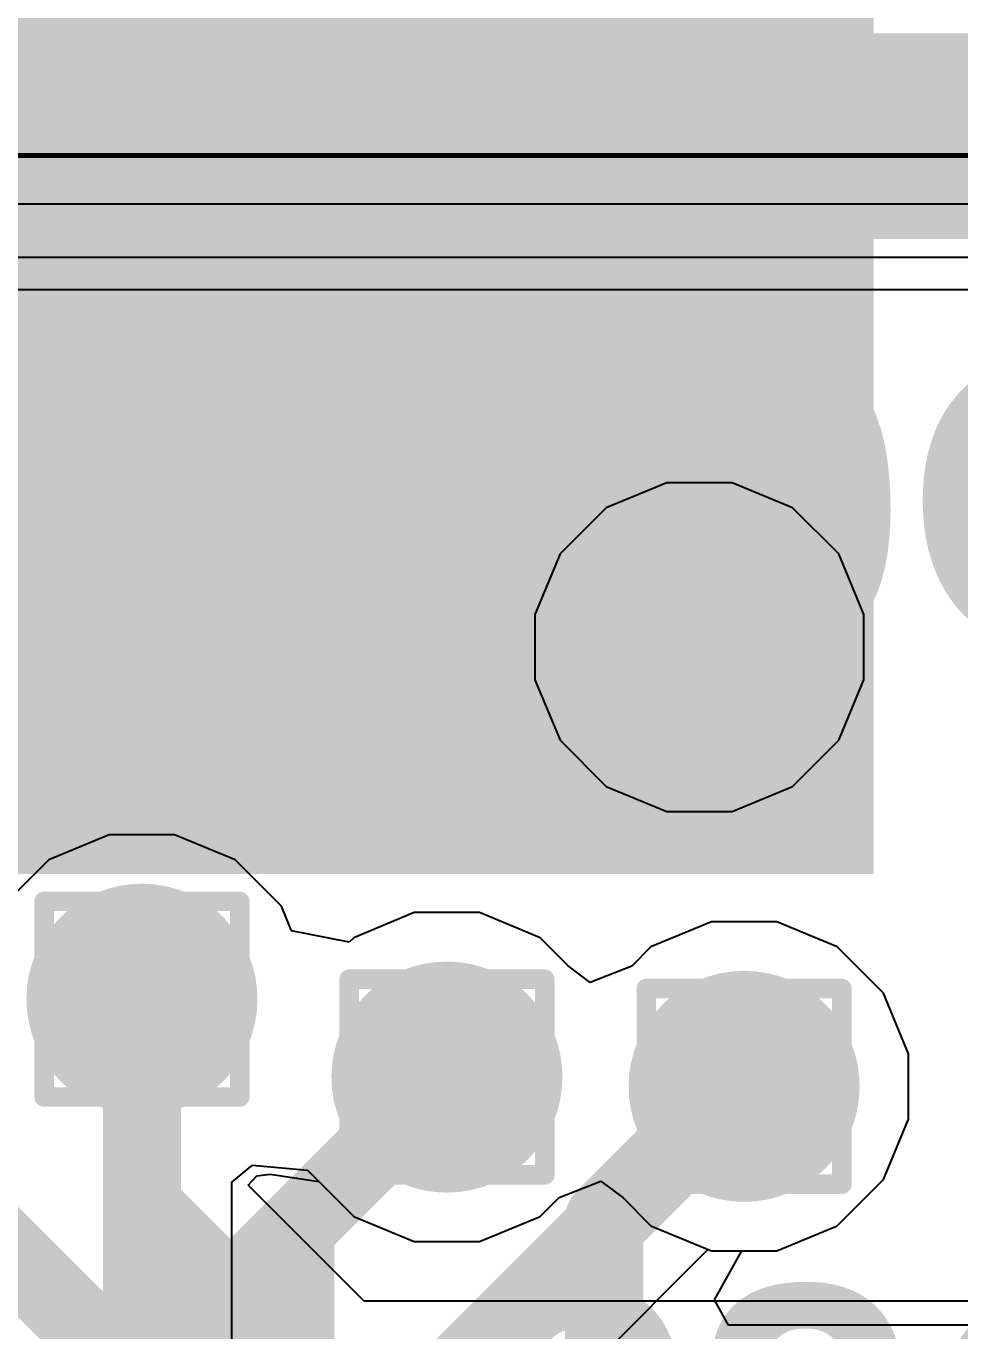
# Model space of a CAD drawing. Header units: inches. Extents: x -11 to 5433, y -4 to 5447.
# Drawn here: x 47.007 to 49.432, y 24.392 to 27.781 of the extents above; entities that cross this region are included whole.
import ezdxf

# ---------------------------------------------------------------- set-up
doc = ezdxf.new("R2010")
doc.units = ezdxf.units.IN
for name, color, linetype in [('Bottom Layer', 5, 'Continuous'), ('Bottom Overlay', 54, 'Continuous'), ('Drill Drawing', 1, 'Continuous'), ('Ground', 16, 'Continuous'), ('Mechanical 4', 56, 'Continuous'), ('Power', 76, 'Continuous'), ('Top Layer', 1, 'Continuous'), ('Top Paste', 8, 'Continuous'), ('Top Solder', 216, 'Continuous'), ('Via Holes', 16, 'Continuous')]:
    doc.layers.add(name, color=color, linetype=linetype)
doc.styles.add('Arial_Bold', font='', dxfattribs={"height": 0.2})
doc.styles.get('Arial_Bold').set_extended_font_data('Arial', bold=True)

# ---------------------------------------------------------------- blocks, each defined once
blk = doc.blocks.new('QFN_56__7_7__4')
at = {"layer": 'Top Layer'}
blk.add_hatch(color=1, dxfattribs=at).paths.add_polyline_path([(-1.6, 1.6), (1.6, 1.6), (1.6, -1.6), (-1.6, -1.6)])
at = {"layer": 'Top Paste'}
blk.add_hatch(color=8, dxfattribs=at).paths.add_polyline_path([(-1.6, 1.6), (1.6, 1.6), (1.6, -1.6), (-1.6, -1.6)])
at = {"layer": 'Top Solder'}
blk.add_hatch(color=216, dxfattribs=at).paths.add_polyline_path([(-1.7016, 1.7016), (1.7016, 1.7016), (1.7016, -1.7016), (-1.7016, -1.7016)])

msp = doc.modelspace()

# ---------------------------------------------------------------- hatches: boundary and pattern name
at = {"layer": 'Bottom Layer'}
h = msp.add_hatch(color=5, dxfattribs=at)
edge = h.paths.add_edge_path()
edge.add_arc((48.7557, 26.1681), 0.3, 0, 360)
h = msp.add_hatch(color=5, dxfattribs=at)
edge = h.paths.add_edge_path()
edge.add_arc((47.3081, 25.2538), 0.3, 0, 360)
h = msp.add_hatch(color=5, dxfattribs=at)
edge = h.paths.add_edge_path()
edge.add_arc((48.1001, 25.0515), 0.3, 0, 360)
h = msp.add_hatch(color=5, dxfattribs=at)
edge = h.paths.add_edge_path()
edge.add_arc((48.8718, 25.0274), 0.3, 0, 360)
at = {"layer": 'Ground'}
h = msp.add_hatch(color=16, dxfattribs=at)
edge = h.paths.add_edge_path()
edge.add_arc((48.7557, 26.1681), 0.3, 0, 360)
h = msp.add_hatch(color=16, dxfattribs=at)
edge = h.paths.add_edge_path()
edge.add_arc((47.3081, 25.2538), 0.3, 0, 360)
h = msp.add_hatch(color=16, dxfattribs=at)
edge = h.paths.add_edge_path()
edge.add_arc((48.1001, 25.0515), 0.3, 0, 360)
h = msp.add_hatch(color=16, dxfattribs=at)
edge = h.paths.add_edge_path()
edge.add_arc((48.8718, 25.0274), 0.3, 0, 360)
at = {"layer": 'Power'}
h = msp.add_hatch(color=76, dxfattribs=at)
edge = h.paths.add_edge_path()
edge.add_arc((48.7557, 26.1681), 0.3, 0, 360)
h = msp.add_hatch(color=76, dxfattribs=at)
edge = h.paths.add_edge_path()
edge.add_arc((47.3081, 25.2538), 0.3, 0, 360)
h = msp.add_hatch(color=76, dxfattribs=at)
edge = h.paths.add_edge_path()
edge.add_arc((48.1001, 25.0515), 0.3, 0, 360)
h = msp.add_hatch(color=76, dxfattribs=at)
edge = h.paths.add_edge_path()
edge.add_arc((48.8718, 25.0274), 0.3, 0, 360)
at = {"layer": 'Top Layer'}
h = msp.add_hatch(color=1, dxfattribs=at)
edge = h.paths.add_edge_path()
edge.add_arc((48.7557, 26.1681), 0.3, 0, 360)
h = msp.add_hatch(color=1, dxfattribs=at)
edge = h.paths.add_edge_path()
edge.add_arc((47.3081, 25.2538), 0.3, 0, 360)
h = msp.add_hatch(color=1, dxfattribs=at)
edge = h.paths.add_edge_path()
edge.add_arc((48.1001, 25.0515), 0.3, 0, 360)
h = msp.add_hatch(color=1, dxfattribs=at)
edge = h.paths.add_edge_path()
edge.add_arc((48.8718, 25.0274), 0.3, 0, 360)
at = {"layer": 'Via Holes'}
h = msp.add_hatch(color=7, dxfattribs=at)
edge = h.paths.add_edge_path()
edge.add_arc((48.7557, 26.1681), 0.15, 0, 360)
h = msp.add_hatch(color=7, dxfattribs=at)
edge = h.paths.add_edge_path()
edge.add_arc((47.3081, 25.2538), 0.15, 0, 360)
h = msp.add_hatch(color=7, dxfattribs=at)
edge = h.paths.add_edge_path()
edge.add_arc((48.1001, 25.0515), 0.15, 0, 360)
h = msp.add_hatch(color=7, dxfattribs=at)
edge = h.paths.add_edge_path()
edge.add_arc((48.8718, 25.0274), 0.15, 0, 360)

# ---------------------------------------------------------------- linework, layer by layer
at = {"layer": 'Bottom Layer'}
for p, q in [((47.2231, 25.6808), (47.0662, 25.6158)), ((47.393, 25.6808), (47.2231, 25.6808)), ((47.5499, 25.6158), (47.393, 25.6808)), ((47.0662, 25.6158), (46.9461, 25.4957)), ((47.6701, 25.4957), (47.5499, 25.6158)), ((47.6966, 25.4315), (47.6701, 25.4957)), ((48.0152, 25.4785), (47.8582, 25.4135)), ((48.185, 25.4785), (48.0152, 25.4785)), ((48.342, 25.4135), (48.185, 25.4785)), ((48.7868, 25.4544), (48.6299, 25.3894)), ((48.9567, 25.4544), (48.7868, 25.4544)), ((49.1136, 25.3894), (48.9567, 25.4544)), ((47.8464, 25.4017), (47.6966, 25.4315)), ((47.8582, 25.4135), (47.8464, 25.4017)), ((48.415, 25.3404), (48.342, 25.4135)), ((48.6299, 25.3894), (48.5803, 25.3398)), ((49.2338, 25.2693), (49.1136, 25.3894)), ((48.4723, 25.2974), (48.415, 25.3404)), ((48.5803, 25.3398), (48.4723, 25.2974)), ((49.2988, 25.1123), (49.2338, 25.2693)), ((49.2988, 24.9424), (49.2988, 25.1123)), ((49.2338, 24.7855), (49.2988, 24.9424)), ((47.5837, 24.7708), (47.6066, 24.7952)), ((47.8853, 24.4693), (47.5837, 24.7708)), ((47.6066, 24.7952), (47.641, 24.799)), ((47.641, 24.799), (47.7672, 24.7806)), ((47.7672, 24.7806), (47.8582, 24.6895)), ((48.3915, 24.7391), (48.4995, 24.7815)), ((48.4995, 24.7815), (48.5568, 24.7384)), ((49.1136, 24.6654), (49.2338, 24.7855)), ((48.342, 24.6895), (48.3915, 24.7391)), ((48.5568, 24.7384), (48.6299, 24.6654)), ((47.8582, 24.6895), (48.0152, 24.6245)), ((48.185, 24.6245), (48.342, 24.6895)), ((48.6299, 24.6654), (48.7868, 24.6004)), ((48.9567, 24.6004), (49.1136, 24.6654)), ((48.0152, 24.6245), (48.185, 24.6245)), ((48.7868, 24.6004), (48.9567, 24.6004)), ((52.1463, 24.4693), (47.8853, 24.4693))]:
    msp.add_line(p, q, dxfattribs=at)
for points in [[(47.3081, 24.7169, 0.2032, 0.2032, 0), (47.3081, 25.2538, 0.2032, 0.2032, 0)], [(46.5065, 25.0515, 0.2032, 0.2032, 0), (47.6519, 23.906, 0.2032, 0.2032, 0)], [(47.3081, 24.7169, 0.2032, 0.2032, 0), (47.7887, 24.2362, 0.2032, 0.2032, 0)]]:
    msp.add_lwpolyline(points, format="xyseb", dxfattribs=at)
for points in [[(47.2573, 25.2538, 0.1016, 0.1016, 1), (47.3589, 25.2538, 0.1016, 0.1016, 1)], [(47.2573, 24.7169, 0.1016, 0.1016, 1), (47.3589, 24.7169, 0.1016, 0.1016, 1)], [(47.2573, 24.7169, 0.1016, 0.1016, 1), (47.3589, 24.7169, 0.1016, 0.1016, 1)]]:
    msp.add_lwpolyline(points, format="xyseb", close=True, dxfattribs=at)
at = {"layer": 'Drill Drawing'}
for points in [[(48.5017, 26.4221, 0.0508, 0.0508, 0), (49.0097, 26.4221, 0.0508, 0.0508, 0)], [(48.5017, 25.9141, 0.0508, 0.0508, 0), (48.5017, 26.4221, 0.0508, 0.0508, 0)], [(49.0097, 25.9141, 0.0508, 0.0508, 0), (49.0097, 26.4221, 0.0508, 0.0508, 0)], [(48.6033, 26.3205, 0.0508, 0.0508, 0), (48.9081, 26.3205, 0.0508, 0.0508, 0)], [(48.6033, 26.0157, 0.0508, 0.0508, 0), (48.6033, 26.3205, 0.0508, 0.0508, 0)], [(48.9081, 26.0157, 0.0508, 0.0508, 0), (48.9081, 26.3205, 0.0508, 0.0508, 0)], [(48.6033, 26.0157, 0.0508, 0.0508, 0), (48.9081, 26.0157, 0.0508, 0.0508, 0)], [(48.5017, 25.9141, 0.0508, 0.0508, 0), (49.0097, 25.9141, 0.0508, 0.0508, 0)], [(47.0541, 25.5078, 0.0508, 0.0508, 0), (47.5621, 25.5078, 0.0508, 0.0508, 0)], [(47.0541, 24.9998, 0.0508, 0.0508, 0), (47.0541, 25.5078, 0.0508, 0.0508, 0)], [(47.5621, 24.9998, 0.0508, 0.0508, 0), (47.5621, 25.5078, 0.0508, 0.0508, 0)], [(47.1557, 25.4062, 0.0508, 0.0508, 0), (47.4605, 25.4062, 0.0508, 0.0508, 0)], [(47.1557, 25.1014, 0.0508, 0.0508, 0), (47.1557, 25.4062, 0.0508, 0.0508, 0)], [(47.4605, 25.1014, 0.0508, 0.0508, 0), (47.4605, 25.4062, 0.0508, 0.0508, 0)], [(47.8461, 25.3055, 0.0508, 0.0508, 0), (48.3541, 25.3055, 0.0508, 0.0508, 0)], [(47.8461, 24.7975, 0.0508, 0.0508, 0), (47.8461, 25.3055, 0.0508, 0.0508, 0)], [(48.3541, 24.7975, 0.0508, 0.0508, 0), (48.3541, 25.3055, 0.0508, 0.0508, 0)], [(48.6178, 25.2814, 0.0508, 0.0508, 0), (49.1258, 25.2814, 0.0508, 0.0508, 0)], [(48.6178, 24.7734, 0.0508, 0.0508, 0), (48.6178, 25.2814, 0.0508, 0.0508, 0)], [(49.1258, 24.7734, 0.0508, 0.0508, 0), (49.1258, 25.2814, 0.0508, 0.0508, 0)], [(47.9477, 25.2039, 0.0508, 0.0508, 0), (48.2525, 25.2039, 0.0508, 0.0508, 0)], [(47.9477, 24.8991, 0.0508, 0.0508, 0), (47.9477, 25.2039, 0.0508, 0.0508, 0)], [(48.2525, 24.8991, 0.0508, 0.0508, 0), (48.2525, 25.2039, 0.0508, 0.0508, 0)], [(48.7194, 25.1798, 0.0508, 0.0508, 0), (49.0242, 25.1798, 0.0508, 0.0508, 0)], [(48.7194, 24.875, 0.0508, 0.0508, 0), (48.7194, 25.1798, 0.0508, 0.0508, 0)], [(49.0242, 24.875, 0.0508, 0.0508, 0), (49.0242, 25.1798, 0.0508, 0.0508, 0)], [(47.1557, 25.1014, 0.0508, 0.0508, 0), (47.4605, 25.1014, 0.0508, 0.0508, 0)], [(47.0541, 24.9998, 0.0508, 0.0508, 0), (47.5621, 24.9998, 0.0508, 0.0508, 0)], [(47.9477, 24.8991, 0.0508, 0.0508, 0), (48.2525, 24.8991, 0.0508, 0.0508, 0)], [(48.7194, 24.875, 0.0508, 0.0508, 0), (49.0242, 24.875, 0.0508, 0.0508, 0)], [(47.8461, 24.7975, 0.0508, 0.0508, 0), (48.3541, 24.7975, 0.0508, 0.0508, 0)], [(48.6178, 24.7734, 0.0508, 0.0508, 0), (49.1258, 24.7734, 0.0508, 0.0508, 0)]]:
    msp.add_lwpolyline(points, format="xyseb", dxfattribs=at)
for points in [[(48.489, 26.4221, 0.0254, 0.0254, 1), (48.5144, 26.4221, 0.0254, 0.0254, 1)], [(48.489, 26.4221, 0.0254, 0.0254, 1), (48.5144, 26.4221, 0.0254, 0.0254, 1)], [(48.997, 26.4221, 0.0254, 0.0254, 1), (49.0224, 26.4221, 0.0254, 0.0254, 1)], [(48.997, 26.4221, 0.0254, 0.0254, 1), (49.0224, 26.4221, 0.0254, 0.0254, 1)], [(48.5906, 26.3205, 0.0254, 0.0254, 1), (48.616, 26.3205, 0.0254, 0.0254, 1)], [(48.5906, 26.3205, 0.0254, 0.0254, 1), (48.616, 26.3205, 0.0254, 0.0254, 1)], [(48.8954, 26.3205, 0.0254, 0.0254, 1), (48.9208, 26.3205, 0.0254, 0.0254, 1)], [(48.8954, 26.3205, 0.0254, 0.0254, 1), (48.9208, 26.3205, 0.0254, 0.0254, 1)], [(48.5906, 26.0157, 0.0254, 0.0254, 1), (48.616, 26.0157, 0.0254, 0.0254, 1)], [(48.5906, 26.0157, 0.0254, 0.0254, 1), (48.616, 26.0157, 0.0254, 0.0254, 1)], [(48.8954, 26.0157, 0.0254, 0.0254, 1), (48.9208, 26.0157, 0.0254, 0.0254, 1)], [(48.8954, 26.0157, 0.0254, 0.0254, 1), (48.9208, 26.0157, 0.0254, 0.0254, 1)], [(48.489, 25.9141, 0.0254, 0.0254, 1), (48.5144, 25.9141, 0.0254, 0.0254, 1)], [(48.489, 25.9141, 0.0254, 0.0254, 1), (48.5144, 25.9141, 0.0254, 0.0254, 1)], [(48.997, 25.9141, 0.0254, 0.0254, 1), (49.0224, 25.9141, 0.0254, 0.0254, 1)], [(48.997, 25.9141, 0.0254, 0.0254, 1), (49.0224, 25.9141, 0.0254, 0.0254, 1)], [(47.0414, 25.5078, 0.0254, 0.0254, 1), (47.0668, 25.5078, 0.0254, 0.0254, 1)], [(47.0414, 25.5078, 0.0254, 0.0254, 1), (47.0668, 25.5078, 0.0254, 0.0254, 1)], [(47.5494, 25.5078, 0.0254, 0.0254, 1), (47.5748, 25.5078, 0.0254, 0.0254, 1)], [(47.5494, 25.5078, 0.0254, 0.0254, 1), (47.5748, 25.5078, 0.0254, 0.0254, 1)], [(47.143, 25.4062, 0.0254, 0.0254, 1), (47.1684, 25.4062, 0.0254, 0.0254, 1)], [(47.143, 25.4062, 0.0254, 0.0254, 1), (47.1684, 25.4062, 0.0254, 0.0254, 1)], [(47.4478, 25.4062, 0.0254, 0.0254, 1), (47.4732, 25.4062, 0.0254, 0.0254, 1)], [(47.4478, 25.4062, 0.0254, 0.0254, 1), (47.4732, 25.4062, 0.0254, 0.0254, 1)], [(47.8334, 25.3055, 0.0254, 0.0254, 1), (47.8588, 25.3055, 0.0254, 0.0254, 1)], [(47.8334, 25.3055, 0.0254, 0.0254, 1), (47.8588, 25.3055, 0.0254, 0.0254, 1)], [(48.3414, 25.3055, 0.0254, 0.0254, 1), (48.3668, 25.3055, 0.0254, 0.0254, 1)], [(48.3414, 25.3055, 0.0254, 0.0254, 1), (48.3668, 25.3055, 0.0254, 0.0254, 1)], [(48.6051, 25.2814, 0.0254, 0.0254, 1), (48.6305, 25.2814, 0.0254, 0.0254, 1)], [(48.6051, 25.2814, 0.0254, 0.0254, 1), (48.6305, 25.2814, 0.0254, 0.0254, 1)], [(49.1131, 25.2814, 0.0254, 0.0254, 1), (49.1385, 25.2814, 0.0254, 0.0254, 1)], [(49.1131, 25.2814, 0.0254, 0.0254, 1), (49.1385, 25.2814, 0.0254, 0.0254, 1)], [(47.935, 25.2039, 0.0254, 0.0254, 1), (47.9604, 25.2039, 0.0254, 0.0254, 1)], [(47.935, 25.2039, 0.0254, 0.0254, 1), (47.9604, 25.2039, 0.0254, 0.0254, 1)], [(48.2398, 25.2039, 0.0254, 0.0254, 1), (48.2652, 25.2039, 0.0254, 0.0254, 1)], [(48.2398, 25.2039, 0.0254, 0.0254, 1), (48.2652, 25.2039, 0.0254, 0.0254, 1)], [(48.7067, 25.1798, 0.0254, 0.0254, 1), (48.7321, 25.1798, 0.0254, 0.0254, 1)], [(48.7067, 25.1798, 0.0254, 0.0254, 1), (48.7321, 25.1798, 0.0254, 0.0254, 1)], [(49.0115, 25.1798, 0.0254, 0.0254, 1), (49.0369, 25.1798, 0.0254, 0.0254, 1)], [(49.0115, 25.1798, 0.0254, 0.0254, 1), (49.0369, 25.1798, 0.0254, 0.0254, 1)], [(47.143, 25.1014, 0.0254, 0.0254, 1), (47.1684, 25.1014, 0.0254, 0.0254, 1)], [(47.143, 25.1014, 0.0254, 0.0254, 1), (47.1684, 25.1014, 0.0254, 0.0254, 1)], [(47.4478, 25.1014, 0.0254, 0.0254, 1), (47.4732, 25.1014, 0.0254, 0.0254, 1)], [(47.4478, 25.1014, 0.0254, 0.0254, 1), (47.4732, 25.1014, 0.0254, 0.0254, 1)], [(47.0414, 24.9998, 0.0254, 0.0254, 1), (47.0668, 24.9998, 0.0254, 0.0254, 1)], [(47.0414, 24.9998, 0.0254, 0.0254, 1), (47.0668, 24.9998, 0.0254, 0.0254, 1)], [(47.5494, 24.9998, 0.0254, 0.0254, 1), (47.5748, 24.9998, 0.0254, 0.0254, 1)], [(47.5494, 24.9998, 0.0254, 0.0254, 1), (47.5748, 24.9998, 0.0254, 0.0254, 1)], [(47.935, 24.8991, 0.0254, 0.0254, 1), (47.9604, 24.8991, 0.0254, 0.0254, 1)], [(47.935, 24.8991, 0.0254, 0.0254, 1), (47.9604, 24.8991, 0.0254, 0.0254, 1)], [(48.2398, 24.8991, 0.0254, 0.0254, 1), (48.2652, 24.8991, 0.0254, 0.0254, 1)], [(48.2398, 24.8991, 0.0254, 0.0254, 1), (48.2652, 24.8991, 0.0254, 0.0254, 1)], [(48.7067, 24.875, 0.0254, 0.0254, 1), (48.7321, 24.875, 0.0254, 0.0254, 1)], [(48.7067, 24.875, 0.0254, 0.0254, 1), (48.7321, 24.875, 0.0254, 0.0254, 1)], [(49.0115, 24.875, 0.0254, 0.0254, 1), (49.0369, 24.875, 0.0254, 0.0254, 1)], [(49.0115, 24.875, 0.0254, 0.0254, 1), (49.0369, 24.875, 0.0254, 0.0254, 1)], [(47.8334, 24.7975, 0.0254, 0.0254, 1), (47.8588, 24.7975, 0.0254, 0.0254, 1)], [(47.8334, 24.7975, 0.0254, 0.0254, 1), (47.8588, 24.7975, 0.0254, 0.0254, 1)], [(48.3414, 24.7975, 0.0254, 0.0254, 1), (48.3668, 24.7975, 0.0254, 0.0254, 1)], [(48.3414, 24.7975, 0.0254, 0.0254, 1), (48.3668, 24.7975, 0.0254, 0.0254, 1)], [(48.6051, 24.7734, 0.0254, 0.0254, 1), (48.6305, 24.7734, 0.0254, 0.0254, 1)], [(48.6051, 24.7734, 0.0254, 0.0254, 1), (48.6305, 24.7734, 0.0254, 0.0254, 1)], [(49.1131, 24.7734, 0.0254, 0.0254, 1), (49.1385, 24.7734, 0.0254, 0.0254, 1)], [(49.1131, 24.7734, 0.0254, 0.0254, 1), (49.1385, 24.7734, 0.0254, 0.0254, 1)]]:
    msp.add_lwpolyline(points, format="xyseb", close=True, dxfattribs=at)
at = {"layer": 'Ground'}
for p, q in [((45.8554, 27.0968), (49.6322, 27.0968)), ((47.2231, 25.6808), (47.0662, 25.6158)), ((47.393, 25.6808), (47.2231, 25.6808)), ((47.5499, 25.6158), (47.393, 25.6808)), ((47.0662, 25.6158), (46.9461, 25.4957)), ((47.6701, 25.4957), (47.5499, 25.6158)), ((47.6966, 25.4315), (47.6701, 25.4957)), ((48.0152, 25.4785), (47.8582, 25.4135)), ((48.185, 25.4785), (48.0152, 25.4785)), ((48.342, 25.4135), (48.185, 25.4785)), ((48.7868, 25.4544), (48.6299, 25.3894)), ((48.9567, 25.4544), (48.7868, 25.4544)), ((49.1136, 25.3894), (48.9567, 25.4544)), ((47.8464, 25.4017), (47.6966, 25.4315)), ((47.8582, 25.4135), (47.8464, 25.4017)), ((48.415, 25.3404), (48.342, 25.4135)), ((48.6299, 25.3894), (48.5803, 25.3398)), ((49.2338, 25.2693), (49.1136, 25.3894)), ((48.4723, 25.2974), (48.415, 25.3404)), ((48.5803, 25.3398), (48.4723, 25.2974)), ((49.2988, 25.1123), (49.2338, 25.2693)), ((49.2988, 24.9424), (49.2988, 25.1123)), ((49.2338, 24.7855), (49.2988, 24.9424)), ((47.5411, 24.7782), (47.5953, 24.8226)), ((47.5953, 24.8226), (47.7381, 24.8096)), ((47.7381, 24.8096), (47.8582, 24.6895)), ((47.5411, 24.2595), (47.5411, 24.7782)), ((48.3915, 24.7391), (48.4995, 24.7815)), ((48.4995, 24.7815), (48.5568, 24.7384)), ((49.1136, 24.6654), (49.2338, 24.7855)), ((48.342, 24.6895), (48.3915, 24.7391)), ((48.5568, 24.7384), (48.6299, 24.6654)), ((47.8582, 24.6895), (48.0152, 24.6245)), ((48.185, 24.6245), (48.342, 24.6895)), ((48.6299, 24.6654), (48.7868, 24.6004)), ((48.9567, 24.6004), (49.1136, 24.6654)), ((48.0152, 24.6245), (48.185, 24.6245)), ((48.7868, 24.6004), (48.9567, 24.6004))]:
    msp.add_line(p, q, dxfattribs=at)
for points in [[(46.1162, 27.66, 0.2032, 0.2032, 0), (51.0546, 27.66, 0.2032, 0.2032, 0)], [(45.8554, 27.3298, 0.2032, 0.2032, 0), (50.9178, 27.3298, 0.2032, 0.2032, 0)], [(47.3081, 24.2595, 0.2032, 0.2032, 0), (47.3081, 25.2538, 0.2032, 0.2032, 0)]]:
    msp.add_lwpolyline(points, format="xyseb", dxfattribs=at)
msp.add_lwpolyline([(47.2573, 25.2538, 0.1016, 0.1016, 1), (47.3589, 25.2538, 0.1016, 0.1016, 1)], format="xyseb", close=True, dxfattribs=at)
at = {"layer": 'Mechanical 4'}
for points in [[(29.6, 27.45, 0.254, 0.254, 0), (56.4, 27.45, 0.254, 0.254, 0)], [(29.5972, 27.445, 0.0127, 0.0127, 0), (56.3972, 27.445, 0.0127, 0.0127, 0)]]:
    msp.add_lwpolyline(points, format="xyseb", dxfattribs=at)
at = {"layer": 'Power'}
for p, q in [((54.144, 27.3181), (45.7235, 27.3181)), ((45.7235, 27.1806), (51.2893, 27.1806)), ((48.6707, 26.5951), (48.5138, 26.5301)), ((48.8406, 26.5951), (48.6707, 26.5951)), ((48.9975, 26.5301), (48.8406, 26.5951)), ((48.5138, 26.5301), (48.3937, 26.41)), ((49.1177, 26.41), (48.9975, 26.5301)), ((48.3937, 26.41), (48.3287, 26.253)), ((49.1827, 26.253), (49.1177, 26.41)), ((48.3287, 26.253), (48.3287, 26.0832)), ((49.1827, 26.0832), (49.1827, 26.253)), ((48.3287, 26.0832), (48.3937, 25.9262)), ((49.1177, 25.9262), (49.1827, 26.0832)), ((48.3937, 25.9262), (48.5138, 25.8061)), ((48.9975, 25.8061), (49.1177, 25.9262)), ((48.5138, 25.8061), (48.6707, 25.7411)), ((48.8406, 25.7411), (48.9975, 25.8061)), ((48.6707, 25.7411), (48.8406, 25.7411)), ((47.2231, 25.6808), (47.0662, 25.6158)), ((47.393, 25.6808), (47.2231, 25.6808)), ((47.5499, 25.6158), (47.393, 25.6808)), ((47.0662, 25.6158), (46.9461, 25.4957)), ((47.6701, 25.4957), (47.5499, 25.6158)), ((47.6966, 25.4315), (47.6701, 25.4957)), ((48.0152, 25.4785), (47.8582, 25.4135)), ((48.185, 25.4785), (48.0152, 25.4785)), ((48.342, 25.4135), (48.185, 25.4785)), ((48.7868, 25.4544), (48.6299, 25.3894)), ((48.9567, 25.4544), (48.7868, 25.4544)), ((49.1136, 25.3894), (48.9567, 25.4544)), ((47.8464, 25.4017), (47.6966, 25.4315)), ((47.8582, 25.4135), (47.8464, 25.4017)), ((48.415, 25.3404), (48.342, 25.4135)), ((48.6299, 25.3894), (48.5803, 25.3398)), ((49.2338, 25.2693), (49.1136, 25.3894)), ((48.4723, 25.2974), (48.415, 25.3404)), ((48.5803, 25.3398), (48.4723, 25.2974)), ((49.2988, 25.1123), (49.2338, 25.2693)), ((49.2988, 24.9424), (49.2988, 25.1123)), ((49.2338, 24.7855), (49.2988, 24.9424)), ((49.1136, 24.6654), (49.2338, 24.7855)), ((48.9567, 24.6004), (49.1136, 24.6654)), ((45.5532, 21.3792), (48.778, 24.604)), ((48.778, 24.604), (48.7868, 24.6004)), ((48.7868, 24.6004), (48.9567, 24.6004))]:
    msp.add_line(p, q, dxfattribs=at)
for points in [[(45.492, 22.4434, 0.2032, 0.2032, 0), (48.1001, 25.0515, 0.2032, 0.2032, 0)], [(45.3884, 21.544, 0.2032, 0.2032, 0), (48.8718, 25.0274, 0.2032, 0.2032, 0)]]:
    msp.add_lwpolyline(points, format="xyseb", dxfattribs=at)
for points in [[(48.0493, 25.0515, 0.1016, 0.1016, 1), (48.1509, 25.0515, 0.1016, 0.1016, 1)], [(48.821, 25.0274, 0.1016, 0.1016, 1), (48.9226, 25.0274, 0.1016, 0.1016, 1)]]:
    msp.add_lwpolyline(points, format="xyseb", close=True, dxfattribs=at)
at = {"layer": 'Top Layer'}
for p, q in [((47.2231, 25.6808), (47.0662, 25.6158)), ((47.393, 25.6808), (47.2231, 25.6808)), ((47.5499, 25.6158), (47.393, 25.6808)), ((47.0662, 25.6158), (46.9461, 25.4957)), ((47.6701, 25.4957), (47.5499, 25.6158)), ((47.6966, 25.4315), (47.6701, 25.4957)), ((48.0152, 25.4785), (47.8582, 25.4135)), ((48.185, 25.4785), (48.0152, 25.4785)), ((48.342, 25.4135), (48.185, 25.4785)), ((48.7868, 25.4544), (48.6299, 25.3894)), ((48.9567, 25.4544), (48.7868, 25.4544)), ((49.1136, 25.3894), (48.9567, 25.4544)), ((47.8464, 25.4017), (47.6966, 25.4315)), ((47.8582, 25.4135), (47.8464, 25.4017)), ((48.415, 25.3404), (48.342, 25.4135)), ((48.6299, 25.3894), (48.5803, 25.3398)), ((49.2338, 25.2693), (49.1136, 25.3894)), ((48.4723, 25.2974), (48.415, 25.3404)), ((48.5803, 25.3398), (48.4723, 25.2974)), ((49.2988, 25.1123), (49.2338, 25.2693)), ((49.2988, 24.9424), (49.2988, 25.1123)), ((49.2338, 24.7855), (49.2988, 24.9424)), ((49.1136, 24.6654), (49.2338, 24.7855)), ((48.9567, 24.6004), (49.1136, 24.6654)), ((48.7947, 24.4734), (48.8663, 24.6004)), ((48.8663, 24.6004), (48.9567, 24.6004)), ((48.8311, 24.4073), (48.7947, 24.4734)), ((49.8718, 24.4073), (48.8311, 24.4073))]:
    msp.add_line(p, q, dxfattribs=at)
for points in [[(46.2812, 26.0555, 0.127, 0.127, 0), (47.5065, 27.2808, 0.127, 0.127, 0)], [(47.3081, 23.8444, 0.2032, 0.2032, 0), (47.3081, 25.2538, 0.2032, 0.2032, 0)], [(47.7065, 24.6579, 0.2032, 0.2032, 0), (48.1001, 25.0515, 0.2032, 0.2032, 0)], [(48.5081, 24.6824, 0.2032, 0.2032, 0), (48.853, 25.0274, 0.2032, 0.2032, 0)], [(48.853, 25.0274, 0.2032, 0.2032, 0), (48.8718, 25.0274, 0.2032, 0.2032, 0)], [(48.5081, 23.8444, 0.2032, 0.2032, 0), (48.5081, 24.6824, 0.2032, 0.2032, 0)], [(47.7065, 23.8428, 0.2032, 0.2032, 0), (47.7065, 24.6579, 0.2032, 0.2032, 0)]]:
    msp.add_lwpolyline(points, format="xyseb", dxfattribs=at)
for points in [[(47.4747, 27.2808, 0.0635, 0.0635, 1), (47.5382, 27.2808, 0.0635, 0.0635, 1)], [(47.2573, 25.2538, 0.1016, 0.1016, 1), (47.3589, 25.2538, 0.1016, 0.1016, 1)], [(48.0493, 25.0515, 0.1016, 0.1016, 1), (48.1509, 25.0515, 0.1016, 0.1016, 1)], [(48.8022, 25.0274, 0.1016, 0.1016, 1), (48.9038, 25.0274, 0.1016, 0.1016, 1)], [(48.8022, 25.0274, 0.1016, 0.1016, 1), (48.9038, 25.0274, 0.1016, 0.1016, 1)], [(48.821, 25.0274, 0.1016, 0.1016, 1), (48.9226, 25.0274, 0.1016, 0.1016, 1)], [(48.4573, 24.6824, 0.1016, 0.1016, 1), (48.5589, 24.6824, 0.1016, 0.1016, 1)], [(48.4573, 24.6824, 0.1016, 0.1016, 1), (48.5589, 24.6824, 0.1016, 0.1016, 1)], [(47.6557, 24.6579, 0.1016, 0.1016, 1), (47.7573, 24.6579, 0.1016, 0.1016, 1)], [(47.6557, 24.6579, 0.1016, 0.1016, 1), (47.7573, 24.6579, 0.1016, 0.1016, 1)]]:
    msp.add_lwpolyline(points, format="xyseb", close=True, dxfattribs=at)

# ---------------------------------------------------------------- block references
at = {"rotation": 270}
msp.add_blockref('QFN_56__7_7__4', (47.5065, 27.2808), dxfattribs=at)

# ---------------------------------------------------------------- texts
at = {"layer": 'Bottom Overlay', "style": 'Arial_Bold', "text_generation_flag": 2}
for s, p in [('GPIO6', (51.9525, 26.1629)), ('SWCLK', (47.4489, 25.8456)), ('GPIO23', (51.9865, 23.7464))]:
    msp.add_text(s, height=0.762, rotation=360, dxfattribs=at).set_placement(p)

doc.saveas('drawing.dxf')
